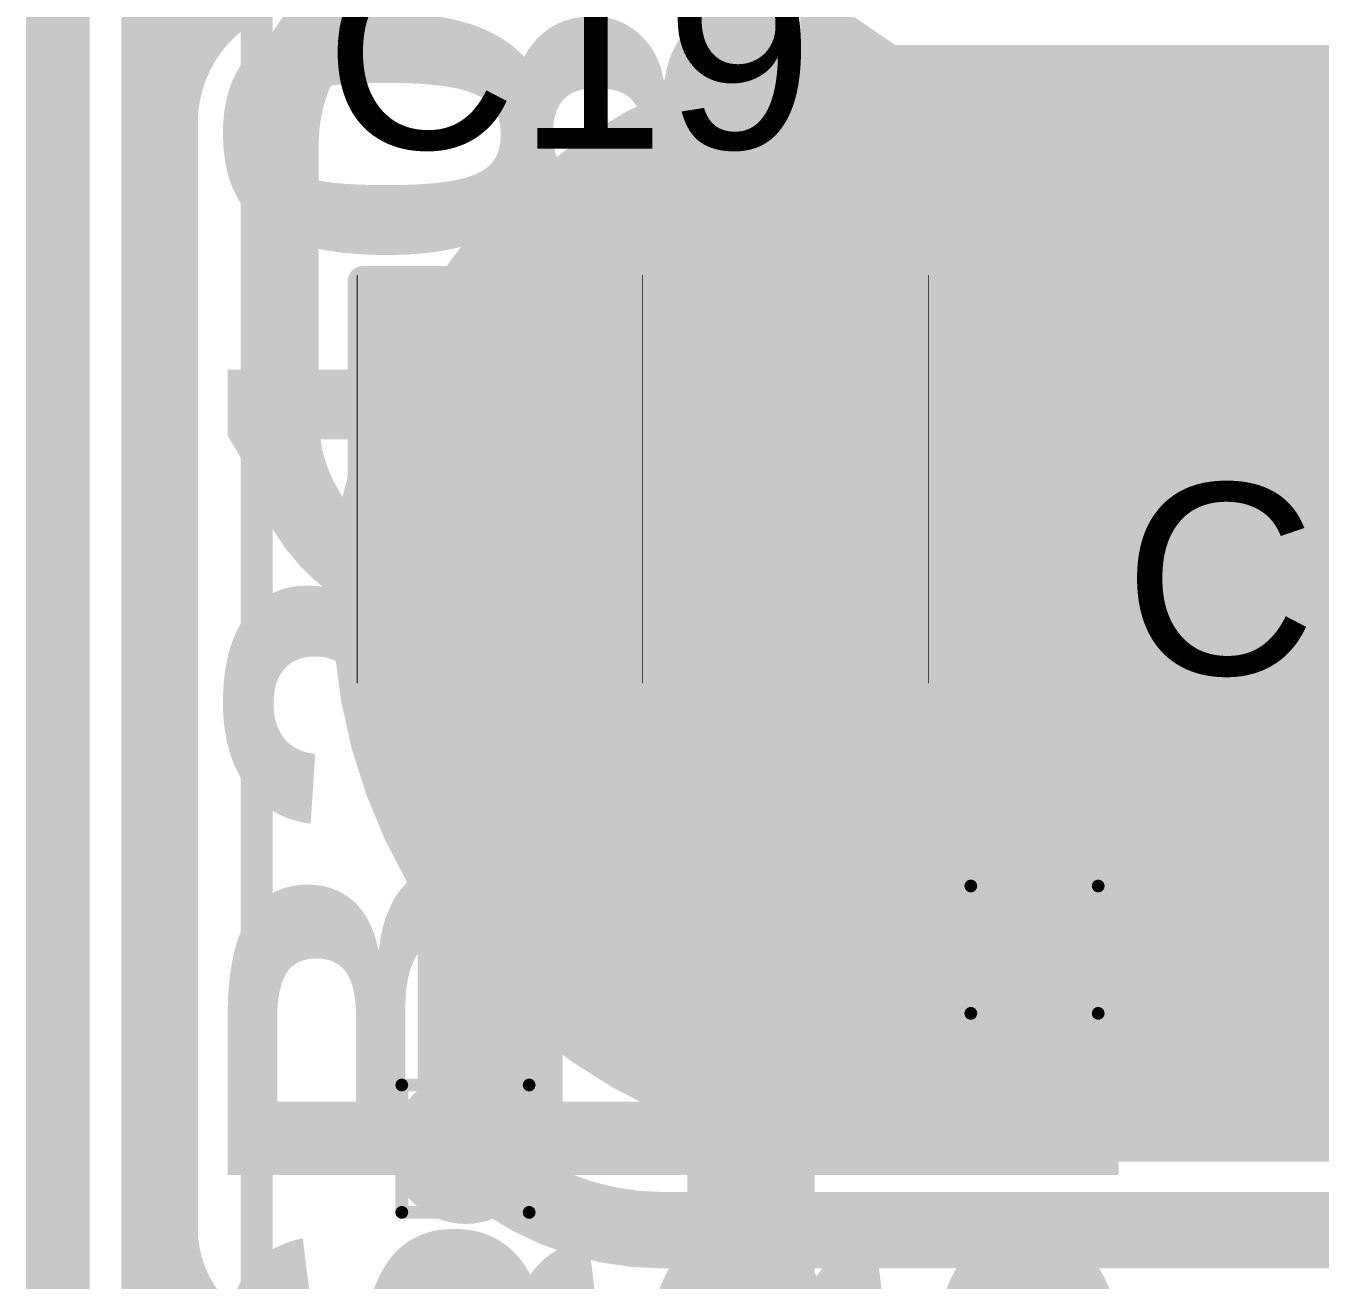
# Model space of a CAD drawing. Header units: inches. Extents: x -17 to 443, y -40 to 218.
# Drawn here: x 160.33 to 165.49, y 10.9 to 15.9 of the extents above; entities that cross this region are included whole.
import ezdxf

# ---------------------------------------------------------------- set-up
doc = ezdxf.new("R2010")
doc.units = ezdxf.units.IN
for name, color, linetype in [('Board Outline', 216, 'Continuous'), ('Bottom Layer', 5, 'Continuous'), ('Bottom Overlay', 54, 'Continuous'), ('Bottom Paste', 16, 'Continuous'), ('Bottom Solder', 6, 'Continuous'), ('Drill Drawing', 1, 'Continuous'), ('Fabrication', 76, 'Continuous'), ('Top Layer', 1, 'Continuous'), ('Top Overlay', 2, 'Continuous'), ('Top Paste', 8, 'Continuous'), ('Top Solder', 216, 'Continuous'), ('Via Holes', 16, 'Continuous')]:
    doc.layers.add(name, color=color, linetype=linetype)
doc.styles.add('Arial', font='', dxfattribs={"height": 0.2})
doc.styles.add('Arial Black_Bold', font='', dxfattribs={"height": 0.2})
doc.styles.get('Arial').set_extended_font_data('Arial')
doc.styles.get('Arial Black_Bold').set_extended_font_data('Arial Black', bold=True)

# ---------------------------------------------------------------- blocks, each defined once
blk = doc.blocks.new('S______B______0402_8')
at = {"layer": 'Top Layer'}
for points in [[(-0.6985, -0.3175), (-0.6985, 0.3174999999999999), (-0.2413000000000001, 0.3175), (-0.2412999999999999, -0.3174999999999999)], [(0.2413000000000001, -0.3175), (0.2412999999999999, 0.3174999999999999), (0.6985, 0.3175), (0.6985, -0.3174999999999999)]]:
    blk.add_hatch(color=1, dxfattribs=at).paths.add_polyline_path(points)
at = {"layer": 'Top Paste'}
for points in [[(-0.6985, -0.3175), (-0.6985, 0.3174999999999999), (-0.2413000000000001, 0.3175), (-0.2412999999999999, -0.3174999999999999)], [(0.2413000000000001, -0.3175), (0.2412999999999999, 0.3174999999999999), (0.6985, 0.3175), (0.6985, -0.3174999999999999)]]:
    blk.add_hatch(color=8, dxfattribs=at).paths.add_polyline_path(points)
at = {"layer": 'Top Solder'}
for points in [[(-0.75350116, -0.3725011600000001), (-0.75350116, 0.3725011599999999), (-0.18629884, 0.3725011600000001), (-0.1862988399999999, -0.3725011599999999)], [(0.18629884, -0.3725011600000001), (0.1862988399999999, 0.3725011599999999), (0.75350116, 0.3725011600000001), (0.75350116, -0.3725011599999999)]]:
    blk.add_hatch(color=216, dxfattribs=at).paths.add_polyline_path(points)
at = {"layer": 'Top Overlay'}
for points in [[(0.7874, 0.4064, 0.127, 0.127, 0), (-0.7874, 0.4064, 0.127, 0.127, 0)], [(-0.7874, -0.4064, 0.127, 0.127, 0), (-0.7874, 0.4064, 0.127, 0.127, 0)], [(0.7874, -0.4064, 0.127, 0.127, 0), (0.7874, 0.4064, 0.127, 0.127, 0)], [(0.7874, -0.4064, 0.127, 0.127, 0), (-0.7874, -0.4064, 0.127, 0.127, 0)], [(0.8128, -0.4318, 0.0032258, 0.0032258, 0), (-0.8128, -0.4318, 0.0032258, 0.0032258, 0)]]:
    blk.add_lwpolyline(points, format="xyseb", dxfattribs=at)
for points in [[(-0.8191499999999999, 0.4064, 0.0635, 0.0635, 1), (-0.7556499999999999, 0.4064, 0.0635, 0.0635, 1)], [(-0.8191499999999999, 0.4064, 0.0635, 0.0635, 1), (-0.7556499999999999, 0.4064, 0.0635, 0.0635, 1)], [(0.7556499999999999, 0.4064, 0.0635, 0.0635, 1), (0.8191499999999999, 0.4064, 0.0635, 0.0635, 1)], [(0.7556499999999999, 0.4064, 0.0635, 0.0635, 1), (0.8191499999999999, 0.4064, 0.0635, 0.0635, 1)], [(-0.8191499999999999, -0.4064, 0.0635, 0.0635, 1), (-0.7556499999999999, -0.4064, 0.0635, 0.0635, 1)], [(-0.8191499999999999, -0.4064, 0.0635, 0.0635, 1), (-0.7556499999999999, -0.4064, 0.0635, 0.0635, 1)], [(0.7556499999999999, -0.4064, 0.0635, 0.0635, 1), (0.8191499999999999, -0.4064, 0.0635, 0.0635, 1)], [(0.7556499999999999, -0.4064, 0.0635, 0.0635, 1), (0.8191499999999999, -0.4064, 0.0635, 0.0635, 1)], [(-0.81360518, -0.4318, 0.0016129, 0.0016129, 1), (-0.8119948199999999, -0.4318, 0.0016129, 0.0016129, 1)], [(0.8119948199999999, -0.4318, 0.0016129, 0.0016129, 1), (0.81360518, -0.4318, 0.0016129, 0.0016129, 1)]]:
    blk.add_lwpolyline(points, format="xyseb", close=True, dxfattribs=at)
blk = doc.blocks.new('T____P____SMD_3_P____25')
at = {"layer": 'Top Layer'}
h = blk.add_hatch(color=1, dxfattribs=at)
edge = h.paths.add_edge_path()
edge.add_arc((-0.50000154, 3.04000154), 0.499999, 90, 180)
edge.add_line((-1.00000054, 3.04000154), (-1.00000054, 2.03999846))
edge.add_arc((-0.50000154, 2.03999846), 0.499999, 180, 270)
edge.add_line((-0.5000015400000001, 1.53999946), (0.5000015399999999, 1.53999946))
edge.add_arc((0.50000154, 2.03999846), 0.499999, 270, 360)
edge.add_line((1.00000054, 2.03999846), (1.00000054, 3.04000154))
edge.add_arc((0.50000154, 3.04000154), 0.499999, 0, 90)
edge.add_line((0.50000154, 3.54000054), (-0.50000154, 3.54000054))
h = blk.add_hatch(color=1, dxfattribs=at)
edge = h.paths.add_edge_path()
edge.add_arc((-0.9999992699999999, 0), 1.00000054, 90, 270)
edge.add_line((-0.9999992700000001, -1.00000054), (0.9999992699999997, -1.00000054))
edge.add_arc((0.9999992699999999, 0), 1.00000054, 270, 450)
edge.add_line((0.99999927, 1.00000054), (-0.9999992699999998, 1.00000054))
h = blk.add_hatch(color=1, dxfattribs=at)
edge = h.paths.add_edge_path()
edge.add_arc((-0.50000154, -2.03999846), 0.499999, 90, 180)
edge.add_line((-1.00000054, -2.03999846), (-1.00000054, -3.04000154))
edge.add_arc((-0.50000154, -3.04000154), 0.499999, 180, 270)
edge.add_line((-0.5000015400000001, -3.54000054), (0.5000015399999999, -3.54000054))
edge.add_arc((0.50000154, -3.04000154), 0.499999, 270, 360)
edge.add_line((1.00000054, -3.04000154), (1.00000054, -2.03999846))
edge.add_arc((0.50000154, -2.03999846), 0.499999, 0, 90)
edge.add_line((0.50000154, -1.53999946), (-0.50000154, -1.53999946))
at = {"layer": 'Top Paste'}
h = blk.add_hatch(color=8, dxfattribs=at)
edge = h.paths.add_edge_path()
edge.add_arc((-0.50000154, 3.04000154), 0.499999, 90, 180)
edge.add_line((-1.00000054, 3.04000154), (-1.00000054, 2.03999846))
edge.add_arc((-0.50000154, 2.03999846), 0.499999, 180, 270)
edge.add_line((-0.5000015400000001, 1.53999946), (0.5000015399999999, 1.53999946))
edge.add_arc((0.50000154, 2.03999846), 0.499999, 270, 360)
edge.add_line((1.00000054, 2.03999846), (1.00000054, 3.04000154))
edge.add_arc((0.50000154, 3.04000154), 0.499999, 0, 90)
edge.add_line((0.50000154, 3.54000054), (-0.50000154, 3.54000054))
h = blk.add_hatch(color=8, dxfattribs=at)
edge = h.paths.add_edge_path()
edge.add_arc((-0.9999992699999999, 0), 1.00000054, 90, 270)
edge.add_line((-0.9999992700000001, -1.00000054), (0.9999992699999997, -1.00000054))
edge.add_arc((0.9999992699999999, 0), 1.00000054, 270, 450)
edge.add_line((0.99999927, 1.00000054), (-0.9999992699999998, 1.00000054))
h = blk.add_hatch(color=8, dxfattribs=at)
edge = h.paths.add_edge_path()
edge.add_arc((-0.50000154, -2.03999846), 0.499999, 90, 180)
edge.add_line((-1.00000054, -2.03999846), (-1.00000054, -3.04000154))
edge.add_arc((-0.50000154, -3.04000154), 0.499999, 180, 270)
edge.add_line((-0.5000015400000001, -3.54000054), (0.5000015399999999, -3.54000054))
edge.add_arc((0.50000154, -3.04000154), 0.499999, 270, 360)
edge.add_line((1.00000054, -3.04000154), (1.00000054, -2.03999846))
edge.add_arc((0.50000154, -2.03999846), 0.499999, 0, 90)
edge.add_line((0.50000154, -1.53999946), (-0.50000154, -1.53999946))
at = {"layer": 'Top Solder'}
h = blk.add_hatch(color=216, dxfattribs=at)
edge = h.paths.add_edge_path()
edge.add_arc((-0.50000154, 3.04000154), 0.601599, 90, 180)
edge.add_line((-1.10160054, 3.04000154), (-1.10160054, 2.03999846))
edge.add_arc((-0.50000154, 2.03999846), 0.601599, 180, 270)
edge.add_line((-0.5000015400000001, 1.43839946), (0.5000015399999999, 1.43839946))
edge.add_arc((0.50000154, 2.03999846), 0.601599, 270, 360)
edge.add_line((1.10160054, 2.03999846), (1.10160054, 3.04000154))
edge.add_arc((0.50000154, 3.04000154), 0.601599, 0, 90)
edge.add_line((0.50000154, 3.64160054), (-0.50000154, 3.64160054))
h = blk.add_hatch(color=216, dxfattribs=at)
edge = h.paths.add_edge_path()
edge.add_arc((-0.9999992699999999, 0), 1.10160054, 90, 270)
edge.add_line((-0.9999992700000001, -1.10160054), (0.9999992699999997, -1.10160054))
edge.add_arc((0.9999992699999999, 0), 1.10160054, 270, 450)
edge.add_line((0.99999927, 1.10160054), (-0.9999992699999998, 1.10160054))
h = blk.add_hatch(color=216, dxfattribs=at)
edge = h.paths.add_edge_path()
edge.add_arc((-0.50000154, -2.03999846), 0.601599, 90, 180)
edge.add_line((-1.10160054, -2.03999846), (-1.10160054, -3.04000154))
edge.add_arc((-0.50000154, -3.04000154), 0.601599, 180, 270)
edge.add_line((-0.5000015400000001, -3.64160054), (0.5000015399999999, -3.64160054))
edge.add_arc((0.50000154, -3.04000154), 0.601599, 270, 360)
edge.add_line((1.10160054, -3.04000154), (1.10160054, -2.03999846))
edge.add_arc((0.50000154, -2.03999846), 0.601599, 0, 90)
edge.add_line((0.50000154, -1.43839946), (-0.50000154, -1.43839946))
blk = doc.blocks.new('S______B______0402_54')
at = {"layer": 'Top Layer'}
for points in [[(-0.6985, -0.3175), (-0.6985, 0.3174999999999999), (-0.2413000000000001, 0.3175), (-0.2412999999999999, -0.3174999999999999)], [(0.2413000000000001, -0.3175), (0.2412999999999999, 0.3174999999999999), (0.6985, 0.3175), (0.6985, -0.3174999999999999)]]:
    blk.add_hatch(color=1, dxfattribs=at).paths.add_polyline_path(points)
at = {"layer": 'Top Paste'}
for points in [[(-0.6985, -0.3175), (-0.6985, 0.3174999999999999), (-0.2413000000000001, 0.3175), (-0.2412999999999999, -0.3174999999999999)], [(0.2413000000000001, -0.3175), (0.2412999999999999, 0.3174999999999999), (0.6985, 0.3175), (0.6985, -0.3174999999999999)]]:
    blk.add_hatch(color=8, dxfattribs=at).paths.add_polyline_path(points)
at = {"layer": 'Top Solder'}
for points in [[(-0.75350116, -0.3725011600000001), (-0.75350116, 0.3725011599999999), (-0.18629884, 0.3725011600000001), (-0.1862988399999999, -0.3725011599999999)], [(0.18629884, -0.3725011600000001), (0.1862988399999999, 0.3725011599999999), (0.75350116, 0.3725011600000001), (0.75350116, -0.3725011599999999)]]:
    blk.add_hatch(color=216, dxfattribs=at).paths.add_polyline_path(points)
at = {"layer": 'Top Overlay'}
for points in [[(-0.7874, -0.4064, 0.127, 0.127, 0), (-0.7874, 0.4064, 0.127, 0.127, 0)], [(0.7874, 0.4064, 0.127, 0.127, 0), (-0.7874, 0.4064, 0.127, 0.127, 0)], [(0.7874, -0.4064, 0.127, 0.127, 0), (0.7874, 0.4064, 0.127, 0.127, 0)], [(0.7874, -0.4064, 0.127, 0.127, 0), (-0.7874, -0.4064, 0.127, 0.127, 0)], [(0.8128, -0.4318, 0.0032258, 0.0032258, 0), (-0.8128, -0.4318, 0.0032258, 0.0032258, 0)]]:
    blk.add_lwpolyline(points, format="xyseb", dxfattribs=at)
for points in [[(-0.8191499999999999, 0.4064, 0.0635, 0.0635, 1), (-0.7556499999999999, 0.4064, 0.0635, 0.0635, 1)], [(-0.8191499999999999, 0.4064, 0.0635, 0.0635, 1), (-0.7556499999999999, 0.4064, 0.0635, 0.0635, 1)], [(0.7556499999999999, 0.4064, 0.0635, 0.0635, 1), (0.8191499999999999, 0.4064, 0.0635, 0.0635, 1)], [(0.7556499999999999, 0.4064, 0.0635, 0.0635, 1), (0.8191499999999999, 0.4064, 0.0635, 0.0635, 1)], [(-0.8191499999999999, -0.4064, 0.0635, 0.0635, 1), (-0.7556499999999999, -0.4064, 0.0635, 0.0635, 1)], [(-0.8191499999999999, -0.4064, 0.0635, 0.0635, 1), (-0.7556499999999999, -0.4064, 0.0635, 0.0635, 1)], [(0.7556499999999999, -0.4064, 0.0635, 0.0635, 1), (0.8191499999999999, -0.4064, 0.0635, 0.0635, 1)], [(0.7556499999999999, -0.4064, 0.0635, 0.0635, 1), (0.8191499999999999, -0.4064, 0.0635, 0.0635, 1)], [(-0.81360518, -0.4318, 0.0016129, 0.0016129, 1), (-0.8119948199999999, -0.4318, 0.0016129, 0.0016129, 1)], [(0.8119948199999999, -0.4318, 0.0016129, 0.0016129, 1), (0.81360518, -0.4318, 0.0016129, 0.0016129, 1)]]:
    blk.add_lwpolyline(points, format="xyseb", close=True, dxfattribs=at)
blk = doc.blocks.new('SEMG_PAD_B_68')
at = {"layer": 'Bottom Layer'}
h = blk.add_hatch(color=5, dxfattribs=at)
edge = h.paths.add_edge_path()
edge.add_arc((-3.14997338, 0.0128143), 2.09999834, 90, 270)
edge.add_line((-3.14997338, -2.08718404), (3.150029259999999, -2.08718404))
edge.add_arc((3.15002926, 0.0128143), 2.09999834, 270, 450)
edge.add_line((3.15002926, 2.11281264), (-3.14997338, 2.11281264))
at = {"layer": 'Bottom Paste'}
h = blk.add_hatch(color=16, dxfattribs=at)
edge = h.paths.add_edge_path()
edge.add_arc((-3.14997338, 0.0128143), 2.09999834, 90, 270)
edge.add_line((-3.14997338, -2.08718404), (3.150029259999999, -2.08718404))
edge.add_arc((3.15002926, 0.0128143), 2.09999834, 270, 450)
edge.add_line((3.15002926, 2.11281264), (-3.14997338, 2.11281264))
at = {"layer": 'Bottom Solder'}
h = blk.add_hatch(color=6, dxfattribs=at)
edge = h.paths.add_edge_path()
edge.add_arc((-3.14997338, 0.0128143), 2.20159834, 90, 270)
edge.add_line((-3.14997338, -2.18878404), (3.150029259999999, -2.18878404))
edge.add_arc((3.15002926, 0.0128143), 2.20159834, 270, 450)
edge.add_line((3.15002926, 2.21441264), (-3.14997338, 2.21441264))
at = {"layer": 'Bottom Overlay'}
blk.add_lwpolyline([(5.683262699999999, 10.96579468, 0.127, 0.127, 0), (5.683262699999999, -10.96562958, 0.127, 0.127, 0)], format="xyseb", dxfattribs=at)
blk = doc.blocks.new('S______B______0402_123')
at = {"layer": 'Top Layer'}
for points in [[(-0.6985, -0.3175), (-0.6985, 0.3174999999999999), (-0.2413000000000001, 0.3175), (-0.2412999999999999, -0.3174999999999999)], [(0.2413000000000001, -0.3175), (0.2412999999999999, 0.3174999999999999), (0.6985, 0.3175), (0.6985, -0.3174999999999999)]]:
    blk.add_hatch(color=1, dxfattribs=at).paths.add_polyline_path(points)
at = {"layer": 'Top Paste'}
for points in [[(-0.6985, -0.3175), (-0.6985, 0.3174999999999999), (-0.2413000000000001, 0.3175), (-0.2412999999999999, -0.3174999999999999)], [(0.2413000000000001, -0.3175), (0.2412999999999999, 0.3174999999999999), (0.6985, 0.3175), (0.6985, -0.3174999999999999)]]:
    blk.add_hatch(color=8, dxfattribs=at).paths.add_polyline_path(points)
at = {"layer": 'Top Solder'}
for points in [[(-0.75350116, -0.3725011600000001), (-0.75350116, 0.3725011599999999), (-0.18629884, 0.3725011600000001), (-0.1862988399999999, -0.3725011599999999)], [(0.18629884, -0.3725011600000001), (0.1862988399999999, 0.3725011599999999), (0.75350116, 0.3725011600000001), (0.75350116, -0.3725011599999999)]]:
    blk.add_hatch(color=216, dxfattribs=at).paths.add_polyline_path(points)
at = {"layer": 'Top Overlay'}
for points in [[(-0.7874, -0.4064, 0.127, 0.127, 0), (-0.7874, 0.4064, 0.127, 0.127, 0)], [(0.7874, 0.4064, 0.127, 0.127, 0), (-0.7874, 0.4064, 0.127, 0.127, 0)], [(0.7874, -0.4064, 0.127, 0.127, 0), (0.7874, 0.4064, 0.127, 0.127, 0)], [(0.7874, -0.4064, 0.127, 0.127, 0), (-0.7874, -0.4064, 0.127, 0.127, 0)], [(0.8128, -0.4318, 0.0032258, 0.0032258, 0), (-0.8128, -0.4318, 0.0032258, 0.0032258, 0)]]:
    blk.add_lwpolyline(points, format="xyseb", dxfattribs=at)
for points in [[(-0.8191499999999999, 0.4064, 0.0635, 0.0635, 1), (-0.7556499999999999, 0.4064, 0.0635, 0.0635, 1)], [(-0.8191499999999999, 0.4064, 0.0635, 0.0635, 1), (-0.7556499999999999, 0.4064, 0.0635, 0.0635, 1)], [(0.7556499999999999, 0.4064, 0.0635, 0.0635, 1), (0.8191499999999999, 0.4064, 0.0635, 0.0635, 1)], [(0.7556499999999999, 0.4064, 0.0635, 0.0635, 1), (0.8191499999999999, 0.4064, 0.0635, 0.0635, 1)], [(-0.8191499999999999, -0.4064, 0.0635, 0.0635, 1), (-0.7556499999999999, -0.4064, 0.0635, 0.0635, 1)], [(-0.8191499999999999, -0.4064, 0.0635, 0.0635, 1), (-0.7556499999999999, -0.4064, 0.0635, 0.0635, 1)], [(0.7556499999999999, -0.4064, 0.0635, 0.0635, 1), (0.8191499999999999, -0.4064, 0.0635, 0.0635, 1)], [(0.7556499999999999, -0.4064, 0.0635, 0.0635, 1), (0.8191499999999999, -0.4064, 0.0635, 0.0635, 1)], [(-0.81360518, -0.4318, 0.0016129, 0.0016129, 1), (-0.8119948199999999, -0.4318, 0.0016129, 0.0016129, 1)], [(0.8119948199999999, -0.4318, 0.0016129, 0.0016129, 1), (0.81360518, -0.4318, 0.0016129, 0.0016129, 1)]]:
    blk.add_lwpolyline(points, format="xyseb", close=True, dxfattribs=at)

msp = doc.modelspace()

# ---------------------------------------------------------------- hatches: boundary and pattern name
at = {"layer": 'Bottom Layer'}
h = msp.add_hatch(color=5, dxfattribs=at)
edge = h.paths.add_edge_path()
edge.add_arc((164.35107338, 12.22052166), 0.2999994, 0, 360)
h = msp.add_hatch(color=5, dxfattribs=at)
edge = h.paths.add_edge_path()
edge.add_arc((162.08141066, 11.4266853), 0.2999994, 0, 360)
at = {"layer": 'Top Layer'}
h = msp.add_hatch(color=1, dxfattribs=at)
edge = h.paths.add_edge_path()
edge.add_arc((164.35107338, 12.22052166), 0.2999994, 0, 360)
h = msp.add_hatch(color=1, dxfattribs=at)
edge = h.paths.add_edge_path()
edge.add_arc((162.08141066, 11.4266853), 0.2999994, 0, 360)
at = {"layer": 'Via Holes'}
h = msp.add_hatch(color=7, dxfattribs=at)
edge = h.paths.add_edge_path()
edge.add_arc((164.35107338, 12.22052166), 0.1499997, 0, 360)
h = msp.add_hatch(color=7, dxfattribs=at)
edge = h.paths.add_edge_path()
edge.add_arc((162.08141066, 11.4266853), 0.1499997, 0, 360)

# ---------------------------------------------------------------- linework, layer by layer
at = {"layer": 'Board Outline'}
msp.add_lwpolyline([(160.45493182, 2.64822432, 0.127, 0.127, 0), (160.45509184, 24.50388038, 0.127, 0.127, 0)], format="xyseb", dxfattribs=at)
at = {"layer": 'Bottom Layer'}
for points in [[(160.86147914, 15.51864308, 0.3048, 0.3048, 0), (160.86147914, 16.76680416, 0.3048, 0.3048, 0)], [(160.86147914, 15.51864308, 0.3048, 0.3048, -0.4142135623730951), (161.48555968, 16.14272362, 0.3048, 0.3048, 0)], [(160.86147914, 11.10798388, 0.3048, 0.3048, 0), (160.86147914, 15.51864308, 0.3048, 0.3048, 0)], [(162.08141066, 11.4266853, 0.3048, 0.3048, 0), (162.08244952, 11.4266853, 0.3048, 0.3048, 0)], [(162.86629606, 11.10157546, 0.3048, 0.3048, -0.1989122883374838), (162.08141066, 11.4266853, 0.3048, 0.3048, 0)], [(161.43456664, 10.53489638, 0.3048, 0.3048, -0.4142135623730951), (160.86147914, 11.10798388, 0.3048, 0.3048, 0)], [(162.86629606, 11.10157546, 0.3048, 0.3048, 0), (166.6231872, 11.10157546, 0.3048, 0.3048, 0)]]:
    msp.add_lwpolyline(points, format="xyseb", dxfattribs=at)
for points in [[(160.78527914, 15.51864308, 0.1524, 0.1524, 1), (160.93767914, 15.51864308, 0.1524, 0.1524, 1)], [(160.78527914, 15.51864308, 0.1524, 0.1524, 1), (160.93767914, 15.51864308, 0.1524, 0.1524, 1)], [(160.78527914, 15.51864308, 0.1524, 0.1524, 1), (160.93767914, 15.51864308, 0.1524, 0.1524, 1)], [(162.00521066, 11.4266853, 0.1524, 0.1524, 1), (162.15761066, 11.4266853, 0.1524, 0.1524, 1)], [(162.00521066, 11.4266853, 0.1524, 0.1524, 1), (162.15761066, 11.4266853, 0.1524, 0.1524, 1)], [(162.00624952, 11.4266853, 0.1524, 0.1524, 1), (162.15864952, 11.4266853, 0.1524, 0.1524, 1)], [(160.78527914, 11.10798388, 0.1524, 0.1524, 1), (160.93767914, 11.10798388, 0.1524, 0.1524, 1)], [(160.78527914, 11.10798388, 0.1524, 0.1524, 1), (160.93767914, 11.10798388, 0.1524, 0.1524, 1)], [(162.79009606, 11.10157546, 0.1524, 0.1524, 1), (162.94249606, 11.10157546, 0.1524, 0.1524, 1)], [(162.79009606, 11.10157546, 0.1524, 0.1524, 1), (162.94249606, 11.10157546, 0.1524, 0.1524, 1)]]:
    msp.add_lwpolyline(points, format="xyseb", close=True, dxfattribs=at)
at = {"layer": 'Drill Drawing'}
for points in [[(164.09707338, 12.47452166, 0.0508, 0.0508, 0), (164.60507338, 12.47452166, 0.0508, 0.0508, 0)], [(164.09707338, 11.96652166, 0.0508, 0.0508, 0), (164.09707338, 12.47452166, 0.0508, 0.0508, 0)], [(164.60507338, 11.96652166, 0.0508, 0.0508, 0), (164.60507338, 12.47452166, 0.0508, 0.0508, 0)], [(164.09707338, 11.96652166, 0.0508, 0.0508, 0), (164.60507338, 11.96652166, 0.0508, 0.0508, 0)], [(161.82741066, 11.6806853, 0.0508, 0.0508, 0), (162.33541066, 11.6806853, 0.0508, 0.0508, 0)], [(161.82741066, 11.1726853, 0.0508, 0.0508, 0), (161.82741066, 11.6806853, 0.0508, 0.0508, 0)], [(162.33541066, 11.1726853, 0.0508, 0.0508, 0), (162.33541066, 11.6806853, 0.0508, 0.0508, 0)], [(161.82741066, 11.1726853, 0.0508, 0.0508, 0), (162.33541066, 11.1726853, 0.0508, 0.0508, 0)]]:
    msp.add_lwpolyline(points, format="xyseb", dxfattribs=at)
for points in [[(164.08437338, 12.47452166, 0.0254, 0.0254, 1), (164.10977338, 12.47452166, 0.0254, 0.0254, 1)], [(164.08437338, 12.47452166, 0.0254, 0.0254, 1), (164.10977338, 12.47452166, 0.0254, 0.0254, 1)], [(164.59237338, 12.47452166, 0.0254, 0.0254, 1), (164.61777338, 12.47452166, 0.0254, 0.0254, 1)], [(164.59237338, 12.47452166, 0.0254, 0.0254, 1), (164.61777338, 12.47452166, 0.0254, 0.0254, 1)], [(164.08437338, 11.96652166, 0.0254, 0.0254, 1), (164.10977338, 11.96652166, 0.0254, 0.0254, 1)], [(164.08437338, 11.96652166, 0.0254, 0.0254, 1), (164.10977338, 11.96652166, 0.0254, 0.0254, 1)], [(164.59237338, 11.96652166, 0.0254, 0.0254, 1), (164.61777338, 11.96652166, 0.0254, 0.0254, 1)], [(164.59237338, 11.96652166, 0.0254, 0.0254, 1), (164.61777338, 11.96652166, 0.0254, 0.0254, 1)], [(161.81471066, 11.6806853, 0.0254, 0.0254, 1), (161.84011066, 11.6806853, 0.0254, 0.0254, 1)], [(161.81471066, 11.6806853, 0.0254, 0.0254, 1), (161.84011066, 11.6806853, 0.0254, 0.0254, 1)], [(162.32271066, 11.6806853, 0.0254, 0.0254, 1), (162.34811066, 11.6806853, 0.0254, 0.0254, 1)], [(162.32271066, 11.6806853, 0.0254, 0.0254, 1), (162.34811066, 11.6806853, 0.0254, 0.0254, 1)], [(161.81471066, 11.1726853, 0.0254, 0.0254, 1), (161.84011066, 11.1726853, 0.0254, 0.0254, 1)], [(161.81471066, 11.1726853, 0.0254, 0.0254, 1), (161.84011066, 11.1726853, 0.0254, 0.0254, 1)], [(162.32271066, 11.1726853, 0.0254, 0.0254, 1), (162.34811066, 11.1726853, 0.0254, 0.0254, 1)], [(162.32271066, 11.1726853, 0.0254, 0.0254, 1), (162.34811066, 11.1726853, 0.0254, 0.0254, 1)]]:
    msp.add_lwpolyline(points, format="xyseb", close=True, dxfattribs=at)
at = {"layer": 'Fabrication'}
for points in [[(160.45493182, 2.64822432, 0.254, 0.254, 0), (160.45509184, 24.50388038, 0.254, 0.254, 0)], [(162.29298504, 15.08659162, 0.254, 0.254, -0.198912367379658), (163.77790968, 15.70166786, 0.254, 0.254, 0)], [(163.77790968, 15.70166786, 0.254, 0.254, 0), (170.08590824, 15.70166786, 0.254, 0.254, 0)], [(161.6779088, 13.60166698, 0.254, 0.254, -0.198912367379658), (162.29298504, 15.08659162, 0.254, 0.254, 0)], [(162.29298504, 12.11674234, 0.254, 0.254, -0.198912367379658), (161.6779088, 13.60166698, 0.254, 0.254, 0)], [(163.77790968, 11.5016661, 0.254, 0.254, -0.198912367379658), (162.29298504, 12.11674234, 0.254, 0.254, 0)], [(163.77790968, 11.5016661, 0.254, 0.254, 0), (170.08590824, 11.5016661, 0.254, 0.254, 0)]]:
    msp.add_lwpolyline(points, format="xyseb", dxfattribs=at)
for points in [[(163.71440968, 15.70166786, 0.127, 0.127, 1), (163.84140968, 15.70166786, 0.127, 0.127, 1)], [(163.71440968, 15.70166786, 0.127, 0.127, 1), (163.84140968, 15.70166786, 0.127, 0.127, 1)], [(162.22948504, 15.08659162, 0.127, 0.127, 1), (162.35648504, 15.08659162, 0.127, 0.127, 1)], [(162.22948504, 15.08659162, 0.127, 0.127, 1), (162.35648504, 15.08659162, 0.127, 0.127, 1)], [(161.6144088, 13.60166698, 0.127, 0.127, 1), (161.7414088, 13.60166698, 0.127, 0.127, 1)], [(161.6144088, 13.60166698, 0.127, 0.127, 1), (161.7414088, 13.60166698, 0.127, 0.127, 1)], [(162.22948504, 12.11674234, 0.127, 0.127, 1), (162.35648504, 12.11674234, 0.127, 0.127, 1)], [(162.22948504, 12.11674234, 0.127, 0.127, 1), (162.35648504, 12.11674234, 0.127, 0.127, 1)], [(163.71440968, 11.5016661, 0.127, 0.127, 1), (163.84140968, 11.5016661, 0.127, 0.127, 1)], [(163.71440968, 11.5016661, 0.127, 0.127, 1), (163.84140968, 11.5016661, 0.127, 0.127, 1)]]:
    msp.add_lwpolyline(points, format="xyseb", close=True, dxfattribs=at)
at = {"layer": 'Top Layer'}
for points in [[(160.86135722, 8.52236548, 0.3048, 0.3048, 0), (160.86141818, 16.76233884, 0.3048, 0.3048, 0)], [(161.34401818, 15.44243546, 0.3048, 0.3048, -0.4142135623730951), (162.0468565, 16.14527378, 0.3048, 0.3048, 0)], [(161.34401818, 14.3380968, 0.3048, 0.3048, 0), (161.34401818, 15.44243546, 0.3048, 0.3048, 0)], [(162.08141066, 14.5666968, 0.3809999999999999, 0.3809999999999999, 0), (164.35908454, 14.5666968, 0.3809999999999999, 0.3809999999999999, 0)], [(164.35908454, 14.5666968, 0.3809999999999999, 0.3809999999999999, 0), (166.83996096, 14.5666968, 0.3809999999999999, 0.3809999999999999, 0)], [(162.05522072, 13.62689426, 0.3048, 0.3048, -0.4142135623730951), (161.34401818, 14.3380968, 0.3048, 0.3048, 0)], [(162.08141066, 11.4266853, 0.3809999999999999, 0.3809999999999999, 0), (162.08141066, 13.62689426, 0.3809999999999999, 0.3809999999999999, 0)], [(163.2202476, 9.904696979999999, 0.508, 0.508, 0), (163.2202476, 13.57609426, 0.508, 0.508, 0)], [(164.35507896, 13.59521792, 0.3809999999999999, 0.3809999999999999, 0), (164.37291992, 13.61305888, 0.3809999999999999, 0.3809999999999999, 0)], [(164.35507896, 12.22452724, 0.3809999999999999, 0.3809999999999999, 0), (164.35507896, 13.59521792, 0.3809999999999999, 0.3809999999999999, 0)], [(162.05522072, 13.62689426, 0.3048, 0.3048, 0), (162.08141066, 13.62689426, 0.3048, 0.3048, 0)], [(164.35908454, 13.62689426, 0.3048, 0.3048, 0), (164.37291992, 13.61305888, 0.3048, 0.3048, 0)], [(164.35107338, 12.22052166, 0.3809999999999999, 0.3809999999999999, 0), (164.35507896, 12.22452724, 0.3809999999999999, 0.3809999999999999, 0)]]:
    msp.add_lwpolyline(points, format="xyseb", dxfattribs=at)
for points in [[(161.26781818, 15.44243546, 0.1524, 0.1524, 1), (161.42021818, 15.44243546, 0.1524, 0.1524, 1)], [(161.26781818, 15.44243546, 0.1524, 0.1524, 1), (161.42021818, 15.44243546, 0.1524, 0.1524, 1)], [(161.98616066, 14.5666968, 0.1905, 0.1905, 1), (162.17666066, 14.5666968, 0.1905, 0.1905, 1)], [(164.26383454, 14.5666968, 0.1905, 0.1905, 1), (164.45433454, 14.5666968, 0.1905, 0.1905, 1)], [(164.26383454, 14.5666968, 0.1905, 0.1905, 1), (164.45433454, 14.5666968, 0.1905, 0.1905, 1)], [(161.26781818, 14.3380968, 0.1524, 0.1524, 1), (161.42021818, 14.3380968, 0.1524, 0.1524, 1)], [(161.26781818, 14.3380968, 0.1524, 0.1524, 1), (161.42021818, 14.3380968, 0.1524, 0.1524, 1)], [(161.98616066, 13.62689426, 0.1905, 0.1905, 1), (162.17666066, 13.62689426, 0.1905, 0.1905, 1)], [(163.0932476, 13.57609426, 0.254, 0.254, 1), (163.3472476, 13.57609426, 0.254, 0.254, 1)], [(164.25982896, 13.59521792, 0.1905, 0.1905, 1), (164.45032896, 13.59521792, 0.1905, 0.1905, 1)], [(164.25982896, 13.59521792, 0.1905, 0.1905, 1), (164.45032896, 13.59521792, 0.1905, 0.1905, 1)], [(164.27766992, 13.61305888, 0.1905, 0.1905, 1), (164.46816992, 13.61305888, 0.1905, 0.1905, 1)], [(161.97902072, 13.62689426, 0.1524, 0.1524, 1), (162.13142072, 13.62689426, 0.1524, 0.1524, 1)], [(161.97902072, 13.62689426, 0.1524, 0.1524, 1), (162.13142072, 13.62689426, 0.1524, 0.1524, 1)], [(162.00521066, 13.62689426, 0.1524, 0.1524, 1), (162.15761066, 13.62689426, 0.1524, 0.1524, 1)], [(164.28288454, 13.62689426, 0.1524, 0.1524, 1), (164.43528454, 13.62689426, 0.1524, 0.1524, 1)], [(164.29671992, 13.61305888, 0.1524, 0.1524, 1), (164.44911992, 13.61305888, 0.1524, 0.1524, 1)], [(164.25582338, 12.22052166, 0.1905, 0.1905, 1), (164.44632338, 12.22052166, 0.1905, 0.1905, 1)], [(164.25982896, 12.22452724, 0.1905, 0.1905, 1), (164.45032896, 12.22452724, 0.1905, 0.1905, 1)], [(164.25982896, 12.22452724, 0.1905, 0.1905, 1), (164.45032896, 12.22452724, 0.1905, 0.1905, 1)], [(161.98616066, 11.4266853, 0.1905, 0.1905, 1), (162.17666066, 11.4266853, 0.1905, 0.1905, 1)]]:
    msp.add_lwpolyline(points, format="xyseb", close=True, dxfattribs=at)

# ---------------------------------------------------------------- block references
for name, p, rotation in [('SEMG_PAD_B_68', (166.93188102, 13.58885014), 180), ('T____P____SMD_3_P____25', (166.93188102, 14.60492888), 180), ('S______B______0402_54', (162.08135478, 14.09692888), 270), ('S______B______0402_123', (163.22019172, 14.09692888), 270), ('S______B______0402_8', (164.35902866, 14.09693142), 270)]:
    msp.add_blockref(name, p, dxfattribs=dict(rotation=rotation))

# ---------------------------------------------------------------- texts
at = {"layer": 'Fabrication', "style": 'Arial'}
msp.add_text('Cut-out', height=0.7619999999999999, dxfattribs=at).set_placement((164.706046, 13.31790072))
at = {"layer": 'Top Overlay', "style": 'Arial'}
msp.add_text('C19', height=0.7619999999999999, dxfattribs=at).set_placement((161.5176348, 15.41525238))
at = {"layer": 'Top Overlay', "style": 'Arial Black_Bold'}
for s, p in [('SB310', (162.40304832, 9.8315653)), ('SB308', (163.54156268, 9.83156784)), ('SB307', (164.6865642, 9.83156784))]:
    msp.add_text(s, height=1.27, rotation=90, dxfattribs=at).set_placement(p)

doc.saveas('drawing.dxf')
